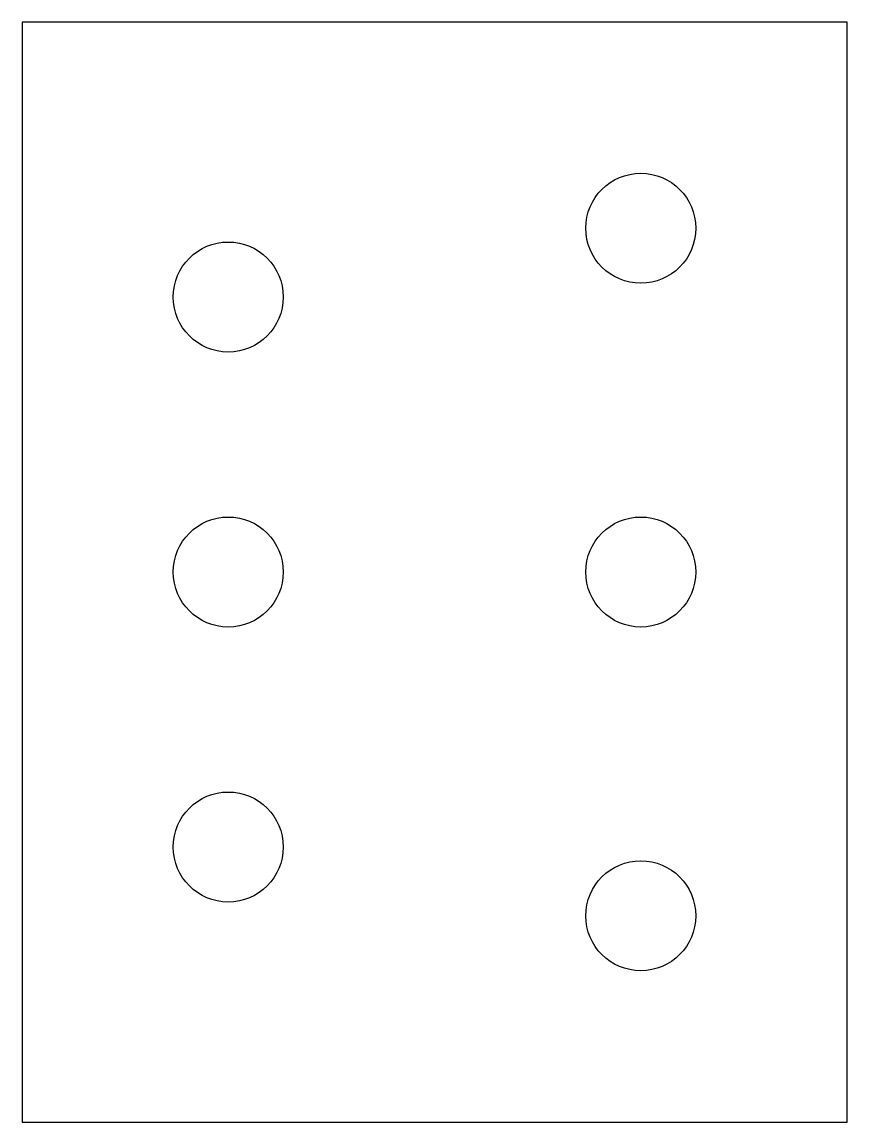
# Model space of a CAD drawing. Header units: millimetres. Extents: x 105.7 to 135.7, y 130.7 to 170.7.
import ezdxf

# ---------------------------------------------------------------- set-up
doc = ezdxf.new("R2010")
doc.units = ezdxf.units.MM

msp = doc.modelspace()

# ---------------------------------------------------------------- linework, layer by layer
at = {"color": 7, "linetype": 'Continuous', "lineweight": 25}
for p, q in [((135.707, 170.687), (105.707, 170.687)), ((105.707, 170.687), (105.707, 130.687)), ((135.707, 130.687), (135.707, 170.687)), ((105.707, 130.687), (135.707, 130.687))]:
    msp.add_line(p, q, dxfattribs=at)
for centre in [(128.207, 163.187), (113.207, 160.687), (113.207, 150.687), (128.207, 150.687), (113.207, 140.687), (128.207, 138.187)]:
    msp.add_circle(centre, 2, dxfattribs=at)

doc.saveas('drawing.dxf')
